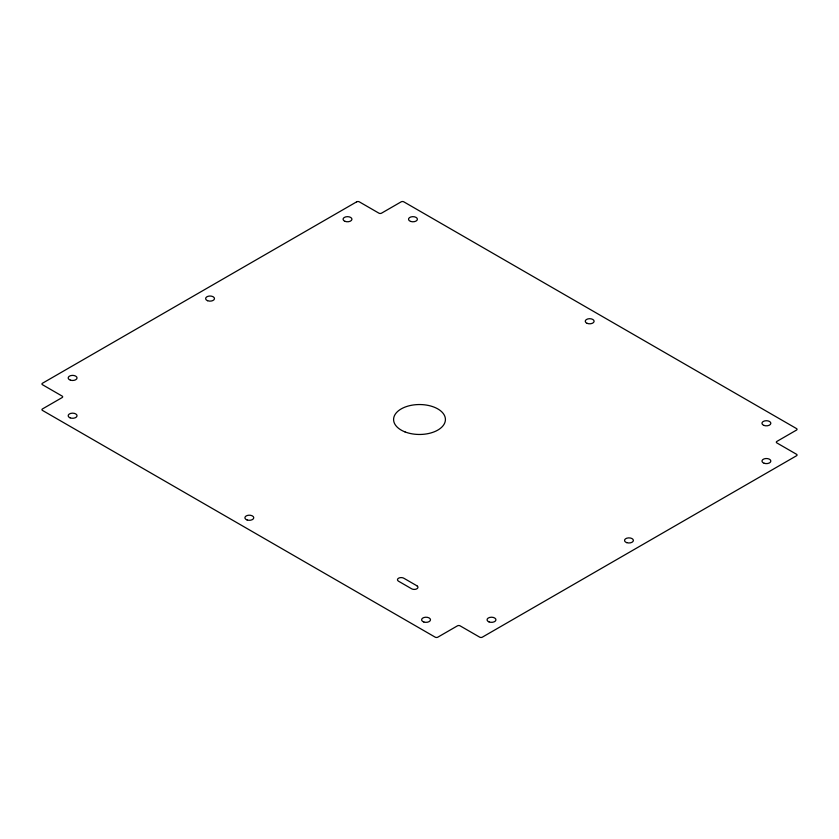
<?xml version="1.0" encoding="UTF-8"?>
<svg xmlns="http://www.w3.org/2000/svg" width="839" height="839" viewBox="0 0 839 839"><rect width="100%" height="100%" fill="white"/><g stroke="black" fill="none" stroke-linecap="round" stroke-linejoin="round"><path stroke-width="1.26" d="M356.669 201.832L42.495 383.224A1.856 1.07 0 0 0 42.495 384.734L62.128 396.071A1.856 1.07 0 0 1 62.128 397.581L42.495 408.918A1.856 1.07 0 0 0 42.495 410.428L435.21 637.168A1.856 1.07 0 0 0 437.822 637.168L457.465 625.831A1.856 1.07 0 0 1 460.076 625.831L479.719 637.168A1.856 1.07 0 0 0 482.331 637.168L796.505 455.776A1.856 1.07 0 0 0 796.505 454.266L776.872 442.929A1.856 1.07 0 0 1 776.872 441.419L796.505 430.082A1.856 1.07 0 0 0 796.505 428.572L403.79 201.832A1.856 1.07 0 0 0 401.178 201.832L381.535 213.169A1.856 1.07 0 0 1 378.924 213.169L359.281 201.832A1.856 1.07 0 0 0 356.669 201.832M416.857 585.758L403.821 578.228A3.702 2.139 0 0 0 398.556 578.218A3.702 2.139 0 0 0 398.588 581.249L411.613 588.779A3.702 2.139 0 0 0 416.878 588.789A3.702 2.139 0 0 0 416.857 585.758M404.975 431.896A25.915 14.966 0 0 0 445.352 420.57A25.915 14.966 0 0 0 408.173 406.045A25.915 14.966 0 0 0 404.975 431.896M489.011 621.909A4.447 2.569 0 0 0 495.933 619.969A4.447 2.569 0 0 0 489.557 617.473A4.447 2.569 0 0 0 489.011 621.909M626.733 542.644A4.447 2.569 0 0 0 633.393 540.421A4.447 2.569 0 0 0 626.733 538.208A4.447 2.569 0 0 0 626.733 542.644M764.182 463.285A4.447 2.569 0 0 0 770.842 461.072A4.447 2.569 0 0 0 764.182 458.849A4.447 2.569 0 0 0 764.182 463.285M763.909 425.404A4.447 2.569 0 0 0 770.831 423.464A4.447 2.569 0 0 0 764.455 420.968A4.447 2.569 0 0 0 763.909 425.404M587.185 323.372A4.447 2.569 0 0 0 594.106 321.431A4.447 2.569 0 0 0 587.74 318.946A4.447 2.569 0 0 0 587.185 323.372M410.732 221.444A4.447 2.569 0 0 0 417.403 219.22A4.447 2.569 0 0 0 410.732 216.997A4.447 2.569 0 0 0 410.732 221.444M423.821 622.003A4.447 2.569 0 0 0 430.491 619.78A4.447 2.569 0 0 0 423.821 617.556A4.447 2.569 0 0 0 423.821 622.003M247.096 519.97A4.447 2.569 0 0 0 253.766 517.747A4.447 2.569 0 0 0 247.096 515.534A4.447 2.569 0 0 0 247.096 519.97M70.109 417.843A4.447 2.569 0 0 0 77.031 415.903A4.447 2.569 0 0 0 70.654 413.417A4.447 2.569 0 0 0 70.109 417.843M70.382 380.151A4.447 2.569 0 0 0 77.041 377.928A4.447 2.569 0 0 0 70.382 375.715A4.447 2.569 0 0 0 70.382 380.151M207.558 300.698A4.447 2.569 0 0 0 214.48 298.757A4.447 2.569 0 0 0 208.114 296.272A4.447 2.569 0 0 0 207.558 300.698M345.007 221.339A4.447 2.569 0 0 0 351.929 219.399A4.447 2.569 0 0 0 345.563 216.913A4.447 2.569 0 0 0 345.007 221.339"/></g></svg>
